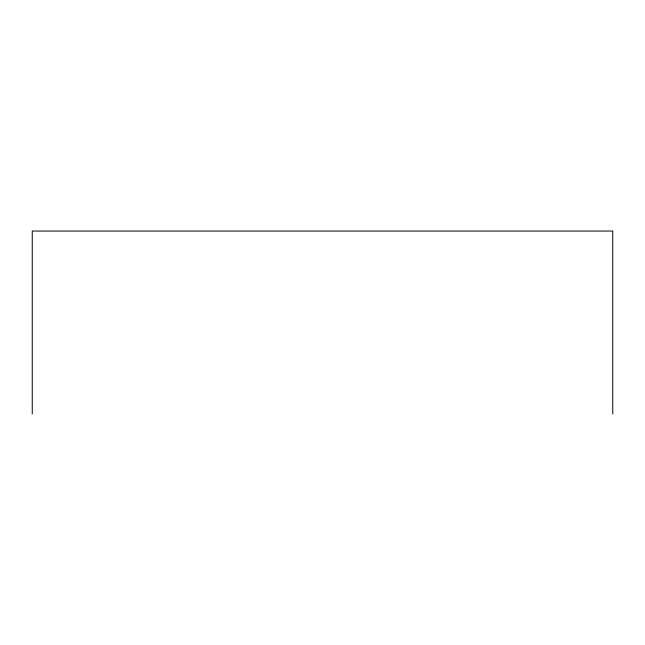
<?xml version="1.0" encoding="UTF-8"?>
<svg xmlns="http://www.w3.org/2000/svg" width="645" height="645" viewBox="0 0 645 645"><rect width="100%" height="100%" fill="white"/><g stroke="black" fill="none" stroke-linecap="round" stroke-linejoin="round"><path stroke-width="0.97" d="M612.75 413.945L612.75 231.055L32.25 231.055L32.25 413.945"/></g></svg>
